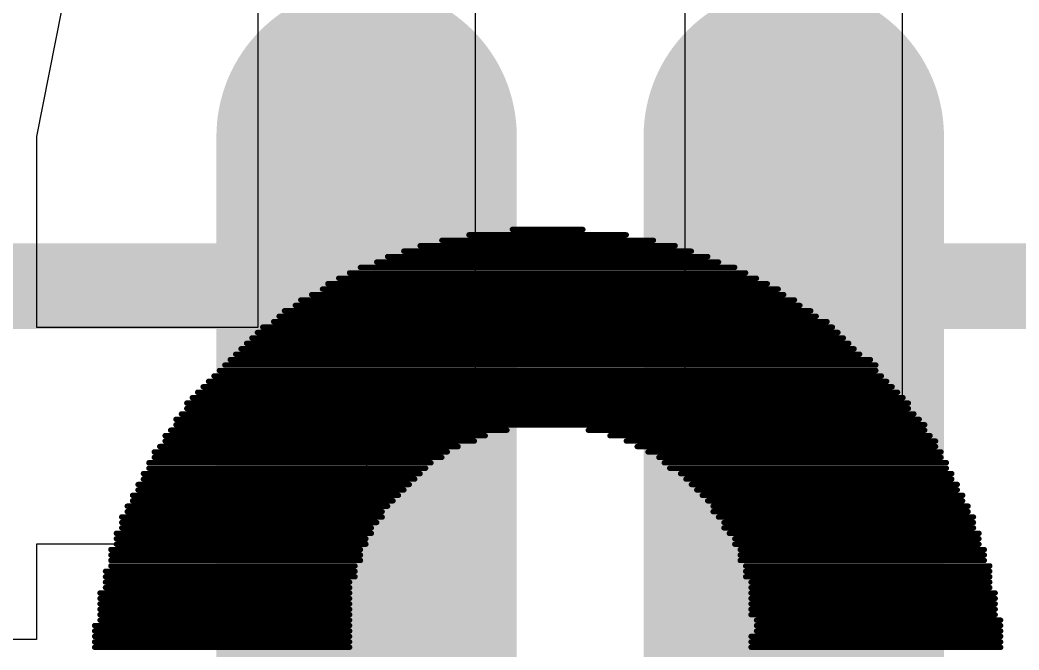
# Model space of a CAD drawing. Header units: inches. Extents: x 0 to 5455, y -5 to 5444.
# Drawn here: x 12.052 to 13.222, y 30.969 to 31.706 of the extents above; entities that cross this region are included whole.
import ezdxf

# ---------------------------------------------------------------- set-up
doc = ezdxf.new("R2010")
doc.units = ezdxf.units.IN
for name, color, linetype in [('Bottom Overlay', 54, 'Continuous'), ('Top 3D Body', 56, 'Continuous'), ('Top Layer', 1, 'Continuous'), ('Top Paste', 8, 'Continuous'), ('Top Solder', 216, 'Continuous')]:
    doc.layers.add(name, color=color, linetype=linetype)

# ---------------------------------------------------------------- blocks, each defined once
blk = doc.blocks.new('5394DE47_A0E8_4329_8464_7791B7C19310_33')
at = {"layer": 'Bottom Overlay'}
for points in [[(8.936, -2.0164, 0.00635, 0.00635, 0), (8.6439, -2.0164, 0.00635, 0.00635, 0)], [(8.936, -2.0227, 0.00635, 0.00635, 0), (8.6439, -2.0227, 0.00635, 0.00635, 0)], [(9.7043, -2.0164, 0.00635, 0.00635, 0), (9.4059, -2.0164, 0.00635, 0.00635, 0)], [(9.7043, -2.0227, 0.00635, 0.00635, 0), (9.4059, -2.0227, 0.00635, 0.00635, 0)], [(8.936, -2.0291, 0.00635, 0.00635, 0), (8.6439, -2.0291, 0.00635, 0.00635, 0)], [(8.9296, -2.0354, 0.00635, 0.00635, 0), (8.6439, -2.0354, 0.00635, 0.00635, 0)], [(9.7043, -2.0291, 0.00635, 0.00635, 0), (9.4059, -2.0291, 0.00635, 0.00635, 0)], [(9.7043, -2.0354, 0.00635, 0.00635, 0), (9.4059, -2.0354, 0.00635, 0.00635, 0)], [(8.9296, -2.0418, 0.00635, 0.00635, 0), (8.6439, -2.0418, 0.00635, 0.00635, 0)], [(8.9296, -2.0481, 0.00635, 0.00635, 0), (8.6439, -2.0481, 0.00635, 0.00635, 0)], [(9.7043, -2.0418, 0.00635, 0.00635, 0), (9.4059, -2.0418, 0.00635, 0.00635, 0)], [(9.698, -2.0481, 0.00635, 0.00635, 0), (9.4059, -2.0481, 0.00635, 0.00635, 0)], [(8.936, -2.0545, 0.00635, 0.00635, 0), (8.6502, -2.0545, 0.00635, 0.00635, 0)], [(8.936, -2.0608, 0.00635, 0.00635, 0), (8.6502, -2.0608, 0.00635, 0.00635, 0)], [(9.698, -2.0545, 0.00635, 0.00635, 0), (9.4059, -2.0545, 0.00635, 0.00635, 0)], [(9.698, -2.0608, 0.00635, 0.00635, 0), (9.4059, -2.0608, 0.00635, 0.00635, 0)], [(8.936, -2.0672, 0.00635, 0.00635, 0), (8.6502, -2.0672, 0.00635, 0.00635, 0)], [(9.698, -2.0672, 0.00635, 0.00635, 0), (9.4059, -2.0672, 0.00635, 0.00635, 0)], [(8.936, -2.0735, 0.00635, 0.00635, 0), (8.6502, -2.0735, 0.00635, 0.00635, 0)], [(8.936, -2.0799, 0.00635, 0.00635, 0), (8.6502, -2.0799, 0.00635, 0.00635, 0)], [(9.698, -2.0735, 0.00635, 0.00635, 0), (9.4059, -2.0735, 0.00635, 0.00635, 0)], [(9.698, -2.0799, 0.00635, 0.00635, 0), (9.4059, -2.0799, 0.00635, 0.00635, 0)], [(8.936, -2.0862, 0.00635, 0.00635, 0), (8.6566, -2.0862, 0.00635, 0.00635, 0)], [(8.936, -2.0926, 0.00635, 0.00635, 0), (8.6566, -2.0926, 0.00635, 0.00635, 0)], [(9.6916, -2.0862, 0.00635, 0.00635, 0), (9.4059, -2.0862, 0.00635, 0.00635, 0)], [(9.6916, -2.0926, 0.00635, 0.00635, 0), (9.4059, -2.0926, 0.00635, 0.00635, 0)], [(8.9423, -2.0989, 0.00635, 0.00635, 0), (8.6566, -2.0989, 0.00635, 0.00635, 0)], [(8.9423, -2.1053, 0.00635, 0.00635, 0), (8.6566, -2.1053, 0.00635, 0.00635, 0)], [(9.6916, -2.0989, 0.00635, 0.00635, 0), (9.3995, -2.0989, 0.00635, 0.00635, 0)], [(9.6916, -2.1053, 0.00635, 0.00635, 0), (9.3995, -2.1053, 0.00635, 0.00635, 0)], [(8.9423, -2.1116, 0.00635, 0.00635, 0), (8.6566, -2.1116, 0.00635, 0.00635, 0)], [(8.9487, -2.118, 0.00635, 0.00635, 0), (8.6629, -2.118, 0.00635, 0.00635, 0)], [(9.6853, -2.118, 0.00635, 0.00635, 0), (9.3932, -2.118, 0.00635, 0.00635, 0)], [(9.6853, -2.1116, 0.00635, 0.00635, 0), (9.3995, -2.1116, 0.00635, 0.00635, 0)], [(8.9487, -2.1243, 0.00635, 0.00635, 0), (8.6629, -2.1243, 0.00635, 0.00635, 0)], [(8.9487, -2.1307, 0.00635, 0.00635, 0), (8.6629, -2.1307, 0.00635, 0.00635, 0)], [(9.6853, -2.1243, 0.00635, 0.00635, 0), (9.3932, -2.1243, 0.00635, 0.00635, 0)], [(9.6853, -2.1307, 0.00635, 0.00635, 0), (9.3932, -2.1307, 0.00635, 0.00635, 0)], [(8.955, -2.137, 0.00635, 0.00635, 0), (8.6693, -2.137, 0.00635, 0.00635, 0)], [(9.6789, -2.137, 0.00635, 0.00635, 0), (9.3868, -2.137, 0.00635, 0.00635, 0)], [(8.955, -2.1434, 0.00635, 0.00635, 0), (8.6693, -2.1434, 0.00635, 0.00635, 0)], [(8.9614, -2.1497, 0.00635, 0.00635, 0), (8.6693, -2.1497, 0.00635, 0.00635, 0)], [(9.6789, -2.1497, 0.00635, 0.00635, 0), (9.3805, -2.1497, 0.00635, 0.00635, 0)], [(9.6789, -2.1434, 0.00635, 0.00635, 0), (9.3868, -2.1434, 0.00635, 0.00635, 0)], [(8.9677, -2.1561, 0.00635, 0.00635, 0), (8.6756, -2.1561, 0.00635, 0.00635, 0)], [(8.9677, -2.1624, 0.00635, 0.00635, 0), (8.6756, -2.1624, 0.00635, 0.00635, 0)], [(9.6726, -2.1624, 0.00635, 0.00635, 0), (9.3741, -2.1624, 0.00635, 0.00635, 0)], [(9.6726, -2.1561, 0.00635, 0.00635, 0), (9.3805, -2.1561, 0.00635, 0.00635, 0)], [(8.9741, -2.1688, 0.00635, 0.00635, 0), (8.6756, -2.1688, 0.00635, 0.00635, 0)], [(8.9804, -2.1751, 0.00635, 0.00635, 0), (8.682, -2.1751, 0.00635, 0.00635, 0)], [(9.6726, -2.1688, 0.00635, 0.00635, 0), (9.3678, -2.1688, 0.00635, 0.00635, 0)], [(9.6662, -2.1751, 0.00635, 0.00635, 0), (9.3678, -2.1751, 0.00635, 0.00635, 0)], [(8.9804, -2.1815, 0.00635, 0.00635, 0), (8.682, -2.1815, 0.00635, 0.00635, 0)], [(8.9868, -2.1878, 0.00635, 0.00635, 0), (8.6883, -2.1878, 0.00635, 0.00635, 0)], [(9.6599, -2.1878, 0.00635, 0.00635, 0), (9.3551, -2.1878, 0.00635, 0.00635, 0)], [(9.6662, -2.1815, 0.00635, 0.00635, 0), (9.3614, -2.1815, 0.00635, 0.00635, 0)], [(8.9931, -2.1942, 0.00635, 0.00635, 0), (8.6883, -2.1942, 0.00635, 0.00635, 0)], [(8.9995, -2.2005, 0.00635, 0.00635, 0), (8.6947, -2.2005, 0.00635, 0.00635, 0)], [(9.6535, -2.2005, 0.00635, 0.00635, 0), (9.3424, -2.2005, 0.00635, 0.00635, 0)], [(9.6599, -2.1942, 0.00635, 0.00635, 0), (9.3487, -2.1942, 0.00635, 0.00635, 0)], [(9.0058, -2.2069, 0.00635, 0.00635, 0), (8.6947, -2.2069, 0.00635, 0.00635, 0)], [(9.0122, -2.2132, 0.00635, 0.00635, 0), (8.701, -2.2132, 0.00635, 0.00635, 0)], [(9.6472, -2.2132, 0.00635, 0.00635, 0), (9.3297, -2.2132, 0.00635, 0.00635, 0)], [(9.6535, -2.2069, 0.00635, 0.00635, 0), (9.336, -2.2069, 0.00635, 0.00635, 0)], [(9.0185, -2.2196, 0.00635, 0.00635, 0), (8.701, -2.2196, 0.00635, 0.00635, 0)], [(9.6472, -2.2196, 0.00635, 0.00635, 0), (9.3233, -2.2196, 0.00635, 0.00635, 0)], [(9.0312, -2.2259, 0.00635, 0.00635, 0), (8.7074, -2.2259, 0.00635, 0.00635, 0)], [(9.0376, -2.2323, 0.00635, 0.00635, 0), (8.7074, -2.2323, 0.00635, 0.00635, 0)], [(9.6408, -2.2323, 0.00635, 0.00635, 0), (9.3106, -2.2323, 0.00635, 0.00635, 0)], [(9.6408, -2.2259, 0.00635, 0.00635, 0), (9.317, -2.2259, 0.00635, 0.00635, 0)], [(9.0439, -2.2386, 0.00635, 0.00635, 0), (8.7137, -2.2386, 0.00635, 0.00635, 0)], [(9.0566, -2.245, 0.00635, 0.00635, 0), (8.7137, -2.245, 0.00635, 0.00635, 0)], [(9.6345, -2.245, 0.00635, 0.00635, 0), (9.2916, -2.245, 0.00635, 0.00635, 0)], [(9.6345, -2.2386, 0.00635, 0.00635, 0), (9.2979, -2.2386, 0.00635, 0.00635, 0)], [(9.0693, -2.2513, 0.00635, 0.00635, 0), (8.7201, -2.2513, 0.00635, 0.00635, 0)], [(9.082, -2.2577, 0.00635, 0.00635, 0), (8.7201, -2.2577, 0.00635, 0.00635, 0)], [(9.6218, -2.2577, 0.00635, 0.00635, 0), (9.2598, -2.2577, 0.00635, 0.00635, 0)], [(9.6281, -2.2513, 0.00635, 0.00635, 0), (9.2789, -2.2513, 0.00635, 0.00635, 0)], [(9.1011, -2.264, 0.00635, 0.00635, 0), (8.7264, -2.264, 0.00635, 0.00635, 0)], [(9.1265, -2.2704, 0.00635, 0.00635, 0), (8.7328, -2.2704, 0.00635, 0.00635, 0)], [(9.6154, -2.2704, 0.00635, 0.00635, 0), (9.2217, -2.2704, 0.00635, 0.00635, 0)], [(9.6218, -2.264, 0.00635, 0.00635, 0), (9.2471, -2.264, 0.00635, 0.00635, 0)], [(9.6091, -2.2767, 0.00635, 0.00635, 0), (8.7328, -2.2767, 0.00635, 0.00635, 0)], [(9.6091, -2.2831, 0.00635, 0.00635, 0), (8.7391, -2.2831, 0.00635, 0.00635, 0)], [(9.6027, -2.2894, 0.00635, 0.00635, 0), (8.7455, -2.2894, 0.00635, 0.00635, 0)], [(9.5964, -2.2958, 0.00635, 0.00635, 0), (8.7518, -2.2958, 0.00635, 0.00635, 0)], [(9.5964, -2.3021, 0.00635, 0.00635, 0), (8.7518, -2.3021, 0.00635, 0.00635, 0)], [(9.59, -2.3085, 0.00635, 0.00635, 0), (8.7582, -2.3085, 0.00635, 0.00635, 0)], [(9.5837, -2.3148, 0.00635, 0.00635, 0), (8.7645, -2.3148, 0.00635, 0.00635, 0)], [(9.5773, -2.3212, 0.00635, 0.00635, 0), (8.7709, -2.3212, 0.00635, 0.00635, 0)], [(9.571, -2.3275, 0.00635, 0.00635, 0), (8.7772, -2.3275, 0.00635, 0.00635, 0)], [(9.5646, -2.3339, 0.00635, 0.00635, 0), (8.7836, -2.3339, 0.00635, 0.00635, 0)], [(9.5583, -2.3402, 0.00635, 0.00635, 0), (8.7899, -2.3402, 0.00635, 0.00635, 0)], [(9.5519, -2.3466, 0.00635, 0.00635, 0), (8.7899, -2.3466, 0.00635, 0.00635, 0)], [(9.5456, -2.3529, 0.00635, 0.00635, 0), (8.7963, -2.3529, 0.00635, 0.00635, 0)], [(9.5392, -2.3593, 0.00635, 0.00635, 0), (8.809, -2.3593, 0.00635, 0.00635, 0)], [(9.5329, -2.3656, 0.00635, 0.00635, 0), (8.8153, -2.3656, 0.00635, 0.00635, 0)], [(9.5265, -2.372, 0.00635, 0.00635, 0), (8.8217, -2.372, 0.00635, 0.00635, 0)], [(9.5202, -2.3783, 0.00635, 0.00635, 0), (8.828, -2.3783, 0.00635, 0.00635, 0)], [(9.5138, -2.3847, 0.00635, 0.00635, 0), (8.8344, -2.3847, 0.00635, 0.00635, 0)], [(9.5075, -2.391, 0.00635, 0.00635, 0), (8.8407, -2.391, 0.00635, 0.00635, 0)], [(9.4948, -2.3974, 0.00635, 0.00635, 0), (8.8471, -2.3974, 0.00635, 0.00635, 0)], [(9.4884, -2.4037, 0.00635, 0.00635, 0), (8.8598, -2.4037, 0.00635, 0.00635, 0)], [(9.4821, -2.4101, 0.00635, 0.00635, 0), (8.8661, -2.4101, 0.00635, 0.00635, 0)], [(9.4694, -2.4164, 0.00635, 0.00635, 0), (8.8788, -2.4164, 0.00635, 0.00635, 0)], [(9.463, -2.4228, 0.00635, 0.00635, 0), (8.8852, -2.4228, 0.00635, 0.00635, 0)], [(9.4503, -2.4291, 0.00635, 0.00635, 0), (8.8979, -2.4291, 0.00635, 0.00635, 0)], [(9.4376, -2.4355, 0.00635, 0.00635, 0), (8.9042, -2.4355, 0.00635, 0.00635, 0)], [(9.4313, -2.4418, 0.00635, 0.00635, 0), (8.9169, -2.4418, 0.00635, 0.00635, 0)], [(9.4186, -2.4482, 0.00635, 0.00635, 0), (8.9296, -2.4482, 0.00635, 0.00635, 0)], [(9.4059, -2.4545, 0.00635, 0.00635, 0), (8.9423, -2.4545, 0.00635, 0.00635, 0)], [(9.3932, -2.4609, 0.00635, 0.00635, 0), (8.955, -2.4609, 0.00635, 0.00635, 0)], [(9.3741, -2.4672, 0.00635, 0.00635, 0), (8.9741, -2.4672, 0.00635, 0.00635, 0)], [(9.3614, -2.4736, 0.00635, 0.00635, 0), (8.9868, -2.4736, 0.00635, 0.00635, 0)], [(9.3424, -2.4799, 0.00635, 0.00635, 0), (9.0058, -2.4799, 0.00635, 0.00635, 0)], [(9.3233, -2.4863, 0.00635, 0.00635, 0), (9.0249, -2.4863, 0.00635, 0.00635, 0)], [(9.2979, -2.4926, 0.00635, 0.00635, 0), (9.0503, -2.4926, 0.00635, 0.00635, 0)], [(9.2662, -2.499, 0.00635, 0.00635, 0), (9.082, -2.499, 0.00635, 0.00635, 0)], [(9.2154, -2.5053, 0.00635, 0.00635, 0), (9.1328, -2.5053, 0.00635, 0.00635, 0)]]:
    blk.add_lwpolyline(points, format="xyseb", dxfattribs=at)
for points in [[(8.6423, -2.0164, 0.00317, 0.00317, 1), (8.6455, -2.0164, 0.00317, 0.00317, 1)], [(8.6423, -2.0227, 0.00317, 0.00317, 1), (8.6455, -2.0227, 0.00317, 0.00317, 1)], [(8.9344, -2.0164, 0.00317, 0.00317, 1), (8.9376, -2.0164, 0.00317, 0.00317, 1)], [(8.9344, -2.0227, 0.00317, 0.00317, 1), (8.9376, -2.0227, 0.00317, 0.00317, 1)], [(9.4043, -2.0164, 0.00317, 0.00317, 1), (9.4075, -2.0164, 0.00317, 0.00317, 1)], [(9.4043, -2.0227, 0.00317, 0.00317, 1), (9.4075, -2.0227, 0.00317, 0.00317, 1)], [(9.7028, -2.0164, 0.00317, 0.00317, 1), (9.7059, -2.0164, 0.00317, 0.00317, 1)], [(9.7028, -2.0227, 0.00317, 0.00317, 1), (9.7059, -2.0227, 0.00317, 0.00317, 1)], [(8.6423, -2.0291, 0.00317, 0.00317, 1), (8.6455, -2.0291, 0.00317, 0.00317, 1)], [(8.6423, -2.0354, 0.00317, 0.00317, 1), (8.6455, -2.0354, 0.00317, 0.00317, 1)], [(8.9281, -2.0354, 0.00317, 0.00317, 1), (8.9312, -2.0354, 0.00317, 0.00317, 1)], [(8.9344, -2.0291, 0.00317, 0.00317, 1), (8.9376, -2.0291, 0.00317, 0.00317, 1)], [(9.4043, -2.0291, 0.00317, 0.00317, 1), (9.4075, -2.0291, 0.00317, 0.00317, 1)], [(9.4043, -2.0354, 0.00317, 0.00317, 1), (9.4075, -2.0354, 0.00317, 0.00317, 1)], [(9.7028, -2.0291, 0.00317, 0.00317, 1), (9.7059, -2.0291, 0.00317, 0.00317, 1)], [(9.7028, -2.0354, 0.00317, 0.00317, 1), (9.7059, -2.0354, 0.00317, 0.00317, 1)], [(8.6423, -2.0418, 0.00317, 0.00317, 1), (8.6455, -2.0418, 0.00317, 0.00317, 1)], [(8.6423, -2.0481, 0.00317, 0.00317, 1), (8.6455, -2.0481, 0.00317, 0.00317, 1)], [(8.9281, -2.0418, 0.00317, 0.00317, 1), (8.9312, -2.0418, 0.00317, 0.00317, 1)], [(8.9281, -2.0481, 0.00317, 0.00317, 1), (8.9312, -2.0481, 0.00317, 0.00317, 1)], [(9.4043, -2.0418, 0.00317, 0.00317, 1), (9.4075, -2.0418, 0.00317, 0.00317, 1)], [(9.4043, -2.0481, 0.00317, 0.00317, 1), (9.4075, -2.0481, 0.00317, 0.00317, 1)], [(9.6964, -2.0481, 0.00317, 0.00317, 1), (9.6996, -2.0481, 0.00317, 0.00317, 1)], [(9.7028, -2.0418, 0.00317, 0.00317, 1), (9.7059, -2.0418, 0.00317, 0.00317, 1)], [(8.6487, -2.0545, 0.00317, 0.00317, 1), (8.6518, -2.0545, 0.00317, 0.00317, 1)], [(8.6487, -2.0608, 0.00317, 0.00317, 1), (8.6518, -2.0608, 0.00317, 0.00317, 1)], [(8.9344, -2.0545, 0.00317, 0.00317, 1), (8.9376, -2.0545, 0.00317, 0.00317, 1)], [(8.9344, -2.0608, 0.00317, 0.00317, 1), (8.9376, -2.0608, 0.00317, 0.00317, 1)], [(9.4043, -2.0545, 0.00317, 0.00317, 1), (9.4075, -2.0545, 0.00317, 0.00317, 1)], [(9.4043, -2.0608, 0.00317, 0.00317, 1), (9.4075, -2.0608, 0.00317, 0.00317, 1)], [(9.6964, -2.0545, 0.00317, 0.00317, 1), (9.6996, -2.0545, 0.00317, 0.00317, 1)], [(9.6964, -2.0608, 0.00317, 0.00317, 1), (9.6996, -2.0608, 0.00317, 0.00317, 1)], [(8.6487, -2.0672, 0.00317, 0.00317, 1), (8.6518, -2.0672, 0.00317, 0.00317, 1)], [(8.9344, -2.0672, 0.00317, 0.00317, 1), (8.9376, -2.0672, 0.00317, 0.00317, 1)], [(9.4043, -2.0672, 0.00317, 0.00317, 1), (9.4075, -2.0672, 0.00317, 0.00317, 1)], [(9.6964, -2.0672, 0.00317, 0.00317, 1), (9.6996, -2.0672, 0.00317, 0.00317, 1)], [(8.6487, -2.0735, 0.00317, 0.00317, 1), (8.6518, -2.0735, 0.00317, 0.00317, 1)], [(8.6487, -2.0799, 0.00317, 0.00317, 1), (8.6518, -2.0799, 0.00317, 0.00317, 1)], [(8.9344, -2.0735, 0.00317, 0.00317, 1), (8.9376, -2.0735, 0.00317, 0.00317, 1)], [(8.9344, -2.0799, 0.00317, 0.00317, 1), (8.9376, -2.0799, 0.00317, 0.00317, 1)], [(9.4043, -2.0735, 0.00317, 0.00317, 1), (9.4075, -2.0735, 0.00317, 0.00317, 1)], [(9.4043, -2.0799, 0.00317, 0.00317, 1), (9.4075, -2.0799, 0.00317, 0.00317, 1)], [(9.6964, -2.0735, 0.00317, 0.00317, 1), (9.6996, -2.0735, 0.00317, 0.00317, 1)], [(9.6964, -2.0799, 0.00317, 0.00317, 1), (9.6996, -2.0799, 0.00317, 0.00317, 1)], [(8.655, -2.0862, 0.00317, 0.00317, 1), (8.6582, -2.0862, 0.00317, 0.00317, 1)], [(8.655, -2.0926, 0.00317, 0.00317, 1), (8.6582, -2.0926, 0.00317, 0.00317, 1)], [(8.9344, -2.0862, 0.00317, 0.00317, 1), (8.9376, -2.0862, 0.00317, 0.00317, 1)], [(8.9344, -2.0926, 0.00317, 0.00317, 1), (8.9376, -2.0926, 0.00317, 0.00317, 1)], [(9.4043, -2.0862, 0.00317, 0.00317, 1), (9.4075, -2.0862, 0.00317, 0.00317, 1)], [(9.4043, -2.0926, 0.00317, 0.00317, 1), (9.4075, -2.0926, 0.00317, 0.00317, 1)], [(9.6901, -2.0862, 0.00317, 0.00317, 1), (9.6932, -2.0862, 0.00317, 0.00317, 1)], [(9.6901, -2.0926, 0.00317, 0.00317, 1), (9.6932, -2.0926, 0.00317, 0.00317, 1)], [(8.655, -2.0989, 0.00317, 0.00317, 1), (8.6582, -2.0989, 0.00317, 0.00317, 1)], [(8.655, -2.1053, 0.00317, 0.00317, 1), (8.6582, -2.1053, 0.00317, 0.00317, 1)], [(8.9408, -2.0989, 0.00317, 0.00317, 1), (8.9439, -2.0989, 0.00317, 0.00317, 1)], [(8.9408, -2.1053, 0.00317, 0.00317, 1), (8.9439, -2.1053, 0.00317, 0.00317, 1)], [(9.398, -2.0989, 0.00317, 0.00317, 1), (9.4011, -2.0989, 0.00317, 0.00317, 1)], [(9.398, -2.1053, 0.00317, 0.00317, 1), (9.4011, -2.1053, 0.00317, 0.00317, 1)], [(9.6901, -2.0989, 0.00317, 0.00317, 1), (9.6932, -2.0989, 0.00317, 0.00317, 1)], [(9.6901, -2.1053, 0.00317, 0.00317, 1), (9.6932, -2.1053, 0.00317, 0.00317, 1)], [(8.655, -2.1116, 0.00317, 0.00317, 1), (8.6582, -2.1116, 0.00317, 0.00317, 1)], [(8.6614, -2.118, 0.00317, 0.00317, 1), (8.6645, -2.118, 0.00317, 0.00317, 1)], [(8.9408, -2.1116, 0.00317, 0.00317, 1), (8.9439, -2.1116, 0.00317, 0.00317, 1)], [(8.9471, -2.118, 0.00317, 0.00317, 1), (8.9503, -2.118, 0.00317, 0.00317, 1)], [(9.3916, -2.118, 0.00317, 0.00317, 1), (9.3948, -2.118, 0.00317, 0.00317, 1)], [(9.398, -2.1116, 0.00317, 0.00317, 1), (9.4011, -2.1116, 0.00317, 0.00317, 1)], [(9.6837, -2.1116, 0.00317, 0.00317, 1), (9.6869, -2.1116, 0.00317, 0.00317, 1)], [(9.6837, -2.118, 0.00317, 0.00317, 1), (9.6869, -2.118, 0.00317, 0.00317, 1)], [(8.6614, -2.1243, 0.00317, 0.00317, 1), (8.6645, -2.1243, 0.00317, 0.00317, 1)], [(8.6614, -2.1307, 0.00317, 0.00317, 1), (8.6645, -2.1307, 0.00317, 0.00317, 1)], [(8.9471, -2.1243, 0.00317, 0.00317, 1), (8.9503, -2.1243, 0.00317, 0.00317, 1)], [(8.9471, -2.1307, 0.00317, 0.00317, 1), (8.9503, -2.1307, 0.00317, 0.00317, 1)], [(9.3916, -2.1243, 0.00317, 0.00317, 1), (9.3948, -2.1243, 0.00317, 0.00317, 1)], [(9.3916, -2.1307, 0.00317, 0.00317, 1), (9.3948, -2.1307, 0.00317, 0.00317, 1)], [(9.6837, -2.1243, 0.00317, 0.00317, 1), (9.6869, -2.1243, 0.00317, 0.00317, 1)], [(9.6837, -2.1307, 0.00317, 0.00317, 1), (9.6869, -2.1307, 0.00317, 0.00317, 1)], [(8.6677, -2.137, 0.00317, 0.00317, 1), (8.6709, -2.137, 0.00317, 0.00317, 1)], [(8.9535, -2.137, 0.00317, 0.00317, 1), (8.9566, -2.137, 0.00317, 0.00317, 1)], [(9.3853, -2.137, 0.00317, 0.00317, 1), (9.3884, -2.137, 0.00317, 0.00317, 1)], [(9.6774, -2.137, 0.00317, 0.00317, 1), (9.6805, -2.137, 0.00317, 0.00317, 1)], [(8.6677, -2.1434, 0.00317, 0.00317, 1), (8.6709, -2.1434, 0.00317, 0.00317, 1)], [(8.6677, -2.1497, 0.00317, 0.00317, 1), (8.6709, -2.1497, 0.00317, 0.00317, 1)], [(8.9535, -2.1434, 0.00317, 0.00317, 1), (8.9566, -2.1434, 0.00317, 0.00317, 1)], [(8.9598, -2.1497, 0.00317, 0.00317, 1), (8.963, -2.1497, 0.00317, 0.00317, 1)], [(9.3789, -2.1497, 0.00317, 0.00317, 1), (9.3821, -2.1497, 0.00317, 0.00317, 1)], [(9.3853, -2.1434, 0.00317, 0.00317, 1), (9.3884, -2.1434, 0.00317, 0.00317, 1)], [(9.6774, -2.1434, 0.00317, 0.00317, 1), (9.6805, -2.1434, 0.00317, 0.00317, 1)], [(9.6774, -2.1497, 0.00317, 0.00317, 1), (9.6805, -2.1497, 0.00317, 0.00317, 1)], [(8.6741, -2.1561, 0.00317, 0.00317, 1), (8.6772, -2.1561, 0.00317, 0.00317, 1)], [(8.6741, -2.1624, 0.00317, 0.00317, 1), (8.6772, -2.1624, 0.00317, 0.00317, 1)], [(8.9662, -2.1561, 0.00317, 0.00317, 1), (8.9693, -2.1561, 0.00317, 0.00317, 1)], [(8.9662, -2.1624, 0.00317, 0.00317, 1), (8.9693, -2.1624, 0.00317, 0.00317, 1)], [(9.3726, -2.1624, 0.00317, 0.00317, 1), (9.3757, -2.1624, 0.00317, 0.00317, 1)], [(9.3789, -2.1561, 0.00317, 0.00317, 1), (9.3821, -2.1561, 0.00317, 0.00317, 1)], [(9.671, -2.1561, 0.00317, 0.00317, 1), (9.6742, -2.1561, 0.00317, 0.00317, 1)], [(9.671, -2.1624, 0.00317, 0.00317, 1), (9.6742, -2.1624, 0.00317, 0.00317, 1)], [(8.6741, -2.1688, 0.00317, 0.00317, 1), (8.6772, -2.1688, 0.00317, 0.00317, 1)], [(8.6804, -2.1751, 0.00317, 0.00317, 1), (8.6836, -2.1751, 0.00317, 0.00317, 1)], [(8.9725, -2.1688, 0.00317, 0.00317, 1), (8.9757, -2.1688, 0.00317, 0.00317, 1)], [(8.9789, -2.1751, 0.00317, 0.00317, 1), (8.982, -2.1751, 0.00317, 0.00317, 1)], [(9.3662, -2.1688, 0.00317, 0.00317, 1), (9.3694, -2.1688, 0.00317, 0.00317, 1)], [(9.3662, -2.1751, 0.00317, 0.00317, 1), (9.3694, -2.1751, 0.00317, 0.00317, 1)], [(9.6647, -2.1751, 0.00317, 0.00317, 1), (9.6678, -2.1751, 0.00317, 0.00317, 1)], [(9.671, -2.1688, 0.00317, 0.00317, 1), (9.6742, -2.1688, 0.00317, 0.00317, 1)], [(8.6804, -2.1815, 0.00317, 0.00317, 1), (8.6836, -2.1815, 0.00317, 0.00317, 1)], [(8.6868, -2.1878, 0.00317, 0.00317, 1), (8.6899, -2.1878, 0.00317, 0.00317, 1)], [(8.9789, -2.1815, 0.00317, 0.00317, 1), (8.982, -2.1815, 0.00317, 0.00317, 1)], [(8.9852, -2.1878, 0.00317, 0.00317, 1), (8.9884, -2.1878, 0.00317, 0.00317, 1)], [(9.3535, -2.1878, 0.00317, 0.00317, 1), (9.3567, -2.1878, 0.00317, 0.00317, 1)], [(9.3599, -2.1815, 0.00317, 0.00317, 1), (9.363, -2.1815, 0.00317, 0.00317, 1)], [(9.6583, -2.1878, 0.00317, 0.00317, 1), (9.6615, -2.1878, 0.00317, 0.00317, 1)], [(9.6647, -2.1815, 0.00317, 0.00317, 1), (9.6678, -2.1815, 0.00317, 0.00317, 1)], [(8.6868, -2.1942, 0.00317, 0.00317, 1), (8.6899, -2.1942, 0.00317, 0.00317, 1)], [(8.6931, -2.2005, 0.00317, 0.00317, 1), (8.6963, -2.2005, 0.00317, 0.00317, 1)], [(8.9916, -2.1942, 0.00317, 0.00317, 1), (8.9947, -2.1942, 0.00317, 0.00317, 1)], [(8.9979, -2.2005, 0.00317, 0.00317, 1), (9.0011, -2.2005, 0.00317, 0.00317, 1)], [(9.3408, -2.2005, 0.00317, 0.00317, 1), (9.344, -2.2005, 0.00317, 0.00317, 1)], [(9.3472, -2.1942, 0.00317, 0.00317, 1), (9.3503, -2.1942, 0.00317, 0.00317, 1)], [(9.652, -2.2005, 0.00317, 0.00317, 1), (9.6551, -2.2005, 0.00317, 0.00317, 1)], [(9.6583, -2.1942, 0.00317, 0.00317, 1), (9.6615, -2.1942, 0.00317, 0.00317, 1)], [(8.6931, -2.2069, 0.00317, 0.00317, 1), (8.6963, -2.2069, 0.00317, 0.00317, 1)], [(8.6995, -2.2132, 0.00317, 0.00317, 1), (8.7026, -2.2132, 0.00317, 0.00317, 1)], [(9.0043, -2.2069, 0.00317, 0.00317, 1), (9.0074, -2.2069, 0.00317, 0.00317, 1)], [(9.0106, -2.2132, 0.00317, 0.00317, 1), (9.0138, -2.2132, 0.00317, 0.00317, 1)], [(9.3281, -2.2132, 0.00317, 0.00317, 1), (9.3313, -2.2132, 0.00317, 0.00317, 1)], [(9.3345, -2.2069, 0.00317, 0.00317, 1), (9.3376, -2.2069, 0.00317, 0.00317, 1)], [(9.6456, -2.2132, 0.00317, 0.00317, 1), (9.6488, -2.2132, 0.00317, 0.00317, 1)], [(9.652, -2.2069, 0.00317, 0.00317, 1), (9.6551, -2.2069, 0.00317, 0.00317, 1)], [(8.6995, -2.2196, 0.00317, 0.00317, 1), (8.7026, -2.2196, 0.00317, 0.00317, 1)], [(9.017, -2.2196, 0.00317, 0.00317, 1), (9.0201, -2.2196, 0.00317, 0.00317, 1)], [(9.3218, -2.2196, 0.00317, 0.00317, 1), (9.3249, -2.2196, 0.00317, 0.00317, 1)], [(9.6456, -2.2196, 0.00317, 0.00317, 1), (9.6488, -2.2196, 0.00317, 0.00317, 1)], [(8.7058, -2.2259, 0.00317, 0.00317, 1), (8.709, -2.2259, 0.00317, 0.00317, 1)], [(8.7058, -2.2323, 0.00317, 0.00317, 1), (8.709, -2.2323, 0.00317, 0.00317, 1)], [(9.0297, -2.2259, 0.00317, 0.00317, 1), (9.0328, -2.2259, 0.00317, 0.00317, 1)], [(9.036, -2.2323, 0.00317, 0.00317, 1), (9.0392, -2.2323, 0.00317, 0.00317, 1)], [(9.3091, -2.2323, 0.00317, 0.00317, 1), (9.3122, -2.2323, 0.00317, 0.00317, 1)], [(9.3154, -2.2259, 0.00317, 0.00317, 1), (9.3186, -2.2259, 0.00317, 0.00317, 1)], [(9.6393, -2.2259, 0.00317, 0.00317, 1), (9.6424, -2.2259, 0.00317, 0.00317, 1)], [(9.6393, -2.2323, 0.00317, 0.00317, 1), (9.6424, -2.2323, 0.00317, 0.00317, 1)], [(8.7122, -2.2386, 0.00317, 0.00317, 1), (8.7153, -2.2386, 0.00317, 0.00317, 1)], [(8.7122, -2.245, 0.00317, 0.00317, 1), (8.7153, -2.245, 0.00317, 0.00317, 1)], [(9.0424, -2.2386, 0.00317, 0.00317, 1), (9.0455, -2.2386, 0.00317, 0.00317, 1)], [(9.0551, -2.245, 0.00317, 0.00317, 1), (9.0582, -2.245, 0.00317, 0.00317, 1)], [(9.29, -2.245, 0.00317, 0.00317, 1), (9.2932, -2.245, 0.00317, 0.00317, 1)], [(9.2964, -2.2386, 0.00317, 0.00317, 1), (9.2995, -2.2386, 0.00317, 0.00317, 1)], [(9.6329, -2.2386, 0.00317, 0.00317, 1), (9.6361, -2.2386, 0.00317, 0.00317, 1)], [(9.6329, -2.245, 0.00317, 0.00317, 1), (9.6361, -2.245, 0.00317, 0.00317, 1)], [(8.7185, -2.2513, 0.00317, 0.00317, 1), (8.7217, -2.2513, 0.00317, 0.00317, 1)], [(8.7185, -2.2577, 0.00317, 0.00317, 1), (8.7217, -2.2577, 0.00317, 0.00317, 1)], [(9.0678, -2.2513, 0.00317, 0.00317, 1), (9.0709, -2.2513, 0.00317, 0.00317, 1)], [(9.0805, -2.2577, 0.00317, 0.00317, 1), (9.0836, -2.2577, 0.00317, 0.00317, 1)], [(9.2583, -2.2577, 0.00317, 0.00317, 1), (9.2614, -2.2577, 0.00317, 0.00317, 1)], [(9.2773, -2.2513, 0.00317, 0.00317, 1), (9.2805, -2.2513, 0.00317, 0.00317, 1)], [(9.6202, -2.2577, 0.00317, 0.00317, 1), (9.6234, -2.2577, 0.00317, 0.00317, 1)], [(9.6266, -2.2513, 0.00317, 0.00317, 1), (9.6297, -2.2513, 0.00317, 0.00317, 1)], [(8.7249, -2.264, 0.00317, 0.00317, 1), (8.728, -2.264, 0.00317, 0.00317, 1)], [(8.7312, -2.2704, 0.00317, 0.00317, 1), (8.7344, -2.2704, 0.00317, 0.00317, 1)], [(9.0995, -2.264, 0.00317, 0.00317, 1), (9.1027, -2.264, 0.00317, 0.00317, 1)], [(9.1249, -2.2704, 0.00317, 0.00317, 1), (9.1281, -2.2704, 0.00317, 0.00317, 1)], [(9.2202, -2.2704, 0.00317, 0.00317, 1), (9.2233, -2.2704, 0.00317, 0.00317, 1)], [(9.2456, -2.264, 0.00317, 0.00317, 1), (9.2487, -2.264, 0.00317, 0.00317, 1)], [(9.6139, -2.2704, 0.00317, 0.00317, 1), (9.617, -2.2704, 0.00317, 0.00317, 1)], [(9.6202, -2.264, 0.00317, 0.00317, 1), (9.6234, -2.264, 0.00317, 0.00317, 1)], [(8.7312, -2.2767, 0.00317, 0.00317, 1), (8.7344, -2.2767, 0.00317, 0.00317, 1)], [(8.7376, -2.2831, 0.00317, 0.00317, 1), (8.7407, -2.2831, 0.00317, 0.00317, 1)], [(9.6075, -2.2767, 0.00317, 0.00317, 1), (9.6107, -2.2767, 0.00317, 0.00317, 1)], [(9.6075, -2.2831, 0.00317, 0.00317, 1), (9.6107, -2.2831, 0.00317, 0.00317, 1)], [(8.7439, -2.2894, 0.00317, 0.00317, 1), (8.7471, -2.2894, 0.00317, 0.00317, 1)], [(9.6012, -2.2894, 0.00317, 0.00317, 1), (9.6043, -2.2894, 0.00317, 0.00317, 1)], [(8.7503, -2.2958, 0.00317, 0.00317, 1), (8.7534, -2.2958, 0.00317, 0.00317, 1)], [(8.7503, -2.3021, 0.00317, 0.00317, 1), (8.7534, -2.3021, 0.00317, 0.00317, 1)], [(9.5948, -2.2958, 0.00317, 0.00317, 1), (9.598, -2.2958, 0.00317, 0.00317, 1)], [(9.5948, -2.3021, 0.00317, 0.00317, 1), (9.598, -2.3021, 0.00317, 0.00317, 1)], [(8.7566, -2.3085, 0.00317, 0.00317, 1), (8.7598, -2.3085, 0.00317, 0.00317, 1)], [(8.763, -2.3148, 0.00317, 0.00317, 1), (8.7661, -2.3148, 0.00317, 0.00317, 1)], [(9.5821, -2.3148, 0.00317, 0.00317, 1), (9.5853, -2.3148, 0.00317, 0.00317, 1)], [(9.5885, -2.3085, 0.00317, 0.00317, 1), (9.5916, -2.3085, 0.00317, 0.00317, 1)], [(8.7693, -2.3212, 0.00317, 0.00317, 1), (8.7725, -2.3212, 0.00317, 0.00317, 1)], [(8.7757, -2.3275, 0.00317, 0.00317, 1), (8.7788, -2.3275, 0.00317, 0.00317, 1)], [(9.5694, -2.3275, 0.00317, 0.00317, 1), (9.5726, -2.3275, 0.00317, 0.00317, 1)], [(9.5758, -2.3212, 0.00317, 0.00317, 1), (9.5789, -2.3212, 0.00317, 0.00317, 1)], [(8.782, -2.3339, 0.00317, 0.00317, 1), (8.7852, -2.3339, 0.00317, 0.00317, 1)], [(8.7884, -2.3402, 0.00317, 0.00317, 1), (8.7915, -2.3402, 0.00317, 0.00317, 1)], [(9.5567, -2.3402, 0.00317, 0.00317, 1), (9.5599, -2.3402, 0.00317, 0.00317, 1)], [(9.5631, -2.3339, 0.00317, 0.00317, 1), (9.5662, -2.3339, 0.00317, 0.00317, 1)], [(8.7884, -2.3466, 0.00317, 0.00317, 1), (8.7915, -2.3466, 0.00317, 0.00317, 1)], [(8.7947, -2.3529, 0.00317, 0.00317, 1), (8.7979, -2.3529, 0.00317, 0.00317, 1)], [(9.544, -2.3529, 0.00317, 0.00317, 1), (9.5472, -2.3529, 0.00317, 0.00317, 1)], [(9.5504, -2.3466, 0.00317, 0.00317, 1), (9.5535, -2.3466, 0.00317, 0.00317, 1)], [(8.8074, -2.3593, 0.00317, 0.00317, 1), (8.8106, -2.3593, 0.00317, 0.00317, 1)], [(9.5377, -2.3593, 0.00317, 0.00317, 1), (9.5408, -2.3593, 0.00317, 0.00317, 1)], [(8.8138, -2.3656, 0.00317, 0.00317, 1), (8.8169, -2.3656, 0.00317, 0.00317, 1)], [(8.8201, -2.372, 0.00317, 0.00317, 1), (8.8233, -2.372, 0.00317, 0.00317, 1)], [(9.525, -2.372, 0.00317, 0.00317, 1), (9.5281, -2.372, 0.00317, 0.00317, 1)], [(9.5313, -2.3656, 0.00317, 0.00317, 1), (9.5345, -2.3656, 0.00317, 0.00317, 1)], [(8.8265, -2.3783, 0.00317, 0.00317, 1), (8.8296, -2.3783, 0.00317, 0.00317, 1)], [(8.8328, -2.3847, 0.00317, 0.00317, 1), (8.836, -2.3847, 0.00317, 0.00317, 1)], [(9.5123, -2.3847, 0.00317, 0.00317, 1), (9.5154, -2.3847, 0.00317, 0.00317, 1)], [(9.5186, -2.3783, 0.00317, 0.00317, 1), (9.5218, -2.3783, 0.00317, 0.00317, 1)], [(8.8392, -2.391, 0.00317, 0.00317, 1), (8.8423, -2.391, 0.00317, 0.00317, 1)], [(8.8455, -2.3974, 0.00317, 0.00317, 1), (8.8487, -2.3974, 0.00317, 0.00317, 1)], [(9.4932, -2.3974, 0.00317, 0.00317, 1), (9.4964, -2.3974, 0.00317, 0.00317, 1)], [(9.5059, -2.391, 0.00317, 0.00317, 1), (9.5091, -2.391, 0.00317, 0.00317, 1)], [(8.8582, -2.4037, 0.00317, 0.00317, 1), (8.8614, -2.4037, 0.00317, 0.00317, 1)], [(8.8646, -2.4101, 0.00317, 0.00317, 1), (8.8677, -2.4101, 0.00317, 0.00317, 1)], [(9.4805, -2.4101, 0.00317, 0.00317, 1), (9.4837, -2.4101, 0.00317, 0.00317, 1)], [(9.4869, -2.4037, 0.00317, 0.00317, 1), (9.49, -2.4037, 0.00317, 0.00317, 1)], [(8.8773, -2.4164, 0.00317, 0.00317, 1), (8.8804, -2.4164, 0.00317, 0.00317, 1)], [(8.8836, -2.4228, 0.00317, 0.00317, 1), (8.8868, -2.4228, 0.00317, 0.00317, 1)], [(9.4615, -2.4228, 0.00317, 0.00317, 1), (9.4646, -2.4228, 0.00317, 0.00317, 1)], [(9.4678, -2.4164, 0.00317, 0.00317, 1), (9.471, -2.4164, 0.00317, 0.00317, 1)], [(8.8963, -2.4291, 0.00317, 0.00317, 1), (8.8995, -2.4291, 0.00317, 0.00317, 1)], [(9.4488, -2.4291, 0.00317, 0.00317, 1), (9.4519, -2.4291, 0.00317, 0.00317, 1)], [(8.9027, -2.4355, 0.00317, 0.00317, 1), (8.9058, -2.4355, 0.00317, 0.00317, 1)], [(8.9154, -2.4418, 0.00317, 0.00317, 1), (8.9185, -2.4418, 0.00317, 0.00317, 1)], [(9.4297, -2.4418, 0.00317, 0.00317, 1), (9.4329, -2.4418, 0.00317, 0.00317, 1)], [(9.4361, -2.4355, 0.00317, 0.00317, 1), (9.4392, -2.4355, 0.00317, 0.00317, 1)], [(8.9281, -2.4482, 0.00317, 0.00317, 1), (8.9312, -2.4482, 0.00317, 0.00317, 1)], [(8.9408, -2.4545, 0.00317, 0.00317, 1), (8.9439, -2.4545, 0.00317, 0.00317, 1)], [(9.4043, -2.4545, 0.00317, 0.00317, 1), (9.4075, -2.4545, 0.00317, 0.00317, 1)], [(9.417, -2.4482, 0.00317, 0.00317, 1), (9.4202, -2.4482, 0.00317, 0.00317, 1)], [(8.9535, -2.4609, 0.00317, 0.00317, 1), (8.9566, -2.4609, 0.00317, 0.00317, 1)], [(8.9725, -2.4672, 0.00317, 0.00317, 1), (8.9757, -2.4672, 0.00317, 0.00317, 1)], [(9.3726, -2.4672, 0.00317, 0.00317, 1), (9.3757, -2.4672, 0.00317, 0.00317, 1)], [(9.3916, -2.4609, 0.00317, 0.00317, 1), (9.3948, -2.4609, 0.00317, 0.00317, 1)], [(8.9852, -2.4736, 0.00317, 0.00317, 1), (8.9884, -2.4736, 0.00317, 0.00317, 1)], [(9.0043, -2.4799, 0.00317, 0.00317, 1), (9.0074, -2.4799, 0.00317, 0.00317, 1)], [(9.3408, -2.4799, 0.00317, 0.00317, 1), (9.344, -2.4799, 0.00317, 0.00317, 1)], [(9.3599, -2.4736, 0.00317, 0.00317, 1), (9.363, -2.4736, 0.00317, 0.00317, 1)], [(9.0233, -2.4863, 0.00317, 0.00317, 1), (9.0265, -2.4863, 0.00317, 0.00317, 1)], [(9.0487, -2.4926, 0.00317, 0.00317, 1), (9.0519, -2.4926, 0.00317, 0.00317, 1)], [(9.2964, -2.4926, 0.00317, 0.00317, 1), (9.2995, -2.4926, 0.00317, 0.00317, 1)], [(9.3218, -2.4863, 0.00317, 0.00317, 1), (9.3249, -2.4863, 0.00317, 0.00317, 1)], [(9.0805, -2.499, 0.00317, 0.00317, 1), (9.0836, -2.499, 0.00317, 0.00317, 1)], [(9.1313, -2.5053, 0.00317, 0.00317, 1), (9.1344, -2.5053, 0.00317, 0.00317, 1)], [(9.2138, -2.5053, 0.00317, 0.00317, 1), (9.217, -2.5053, 0.00317, 0.00317, 1)], [(9.2646, -2.499, 0.00317, 0.00317, 1), (9.2678, -2.499, 0.00317, 0.00317, 1)]]:
    blk.add_lwpolyline(points, format="xyseb", close=True, dxfattribs=at)
blk = doc.blocks.new('1C9CA8C2_7F7E_4E2B_A488_6DD37E6BADEA_36')
at = {"layer": 'Top Layer'}
h = blk.add_hatch(color=1, dxfattribs=at)
edge = h.paths.add_edge_path()
edge.add_arc((-1.025, -0.25), 0.125, 270, 450)
edge.add_line((-1.025, -0.125), (-1.725, -0.125))
edge.add_arc((-1.725, -0.25), 0.125, 90, 270)
edge.add_line((-1.725, -0.375), (-1.025, -0.375))
h = blk.add_hatch(color=1, dxfattribs=at)
edge = h.paths.add_edge_path()
edge.add_arc((-1.025, -0.75), 0.125, 270, 450)
edge.add_line((-1.025, -0.625), (-1.725, -0.625))
edge.add_arc((-1.725, -0.75), 0.125, 90, 270)
edge.add_line((-1.725, -0.875), (-1.025, -0.875))
at = {"layer": 'Top Paste'}
h = blk.add_hatch(color=8, dxfattribs=at)
edge = h.paths.add_edge_path()
edge.add_arc((-1.025, -0.25), 0.125, 270, 450)
edge.add_line((-1.025, -0.125), (-1.725, -0.125))
edge.add_arc((-1.725, -0.25), 0.125, 90, 270)
edge.add_line((-1.725, -0.375), (-1.025, -0.375))
h = blk.add_hatch(color=8, dxfattribs=at)
edge = h.paths.add_edge_path()
edge.add_arc((-1.025, -0.75), 0.125, 270, 450)
edge.add_line((-1.025, -0.625), (-1.725, -0.625))
edge.add_arc((-1.725, -0.75), 0.125, 90, 270)
edge.add_line((-1.725, -0.875), (-1.025, -0.875))
at = {"layer": 'Top Solder'}
h = blk.add_hatch(color=216, dxfattribs=at)
edge = h.paths.add_edge_path()
edge.add_arc((-1.025, -0.25), 0.1758, 270, 450)
edge.add_line((-1.025, -0.0742), (-1.725, -0.0742))
edge.add_arc((-1.725, -0.25), 0.1758, 90, 270)
edge.add_line((-1.725, -0.4258), (-1.025, -0.4258))
h = blk.add_hatch(color=216, dxfattribs=at)
edge = h.paths.add_edge_path()
edge.add_arc((-1.025, -0.75), 0.1758, 270, 450)
edge.add_line((-1.025, -0.5742), (-1.725, -0.5742))
edge.add_arc((-1.725, -0.75), 0.1758, 90, 270)
edge.add_line((-1.725, -0.9258), (-1.025, -0.9258))
at = {"layer": 'Top 3D Body'}
blk.add_lwpolyline([(-1.55, -1.55, 0.1, 0.1, 0), (-1.55, 1.55, 0.1, 0.1, 0)], format="xyseb", dxfattribs=at)

msp = doc.modelspace()

# ---------------------------------------------------------------- linework, layer by layer
at = {"layer": 'Top Layer'}
for p, q in [((12.331, 31.347), (12.331, 31.9312)), ((12.585, 31.9312), (12.585, 31.22)), ((12.831, 31.22), (12.831, 31.9312)), ((13.085, 31.9312), (13.085, 31.22)), ((12.101, 31.7179), (12.0716, 31.57)), ((12.0716, 31.57), (12.0716, 31.347)), ((12.0716, 31.347), (12.331, 31.347)), ((12.585, 31.22), (12.458, 31.22)), ((12.458, 31.22), (12.458, 31.093)), ((13.085, 31.22), (12.831, 31.22)), ((12.458, 31.093), (12.0716, 31.093)), ((12.0716, 31.093), (12.0716, 30.9814)), ((12.0716, 30.9814), (11.96, 30.9814))]:
    msp.add_line(p, q, dxfattribs=at)
msp.add_lwpolyline([(12.958, 30.095, 0.254, 0.254, 0), (12.958, 31.22, 0.254, 0.254, 0)], format="xyseb", dxfattribs=at)
msp.add_lwpolyline([(12.8945, 31.22, 0.127, 0.127, 1), (13.0215, 31.22, 0.127, 0.127, 1)], format="xyseb", close=True, dxfattribs=at)

# ---------------------------------------------------------------- block references
for name, p, rotation in [('5394DE47_A0E8_4329_8464_7791B7C19310_33', (21.844, 28.956), 180), ('1C9CA8C2_7F7E_4E2B_A488_6DD37E6BADEA_36', (13.208, 29.845), 270)]:
    msp.add_blockref(name, p, dxfattribs=dict(rotation=rotation))

doc.saveas('drawing.dxf')
